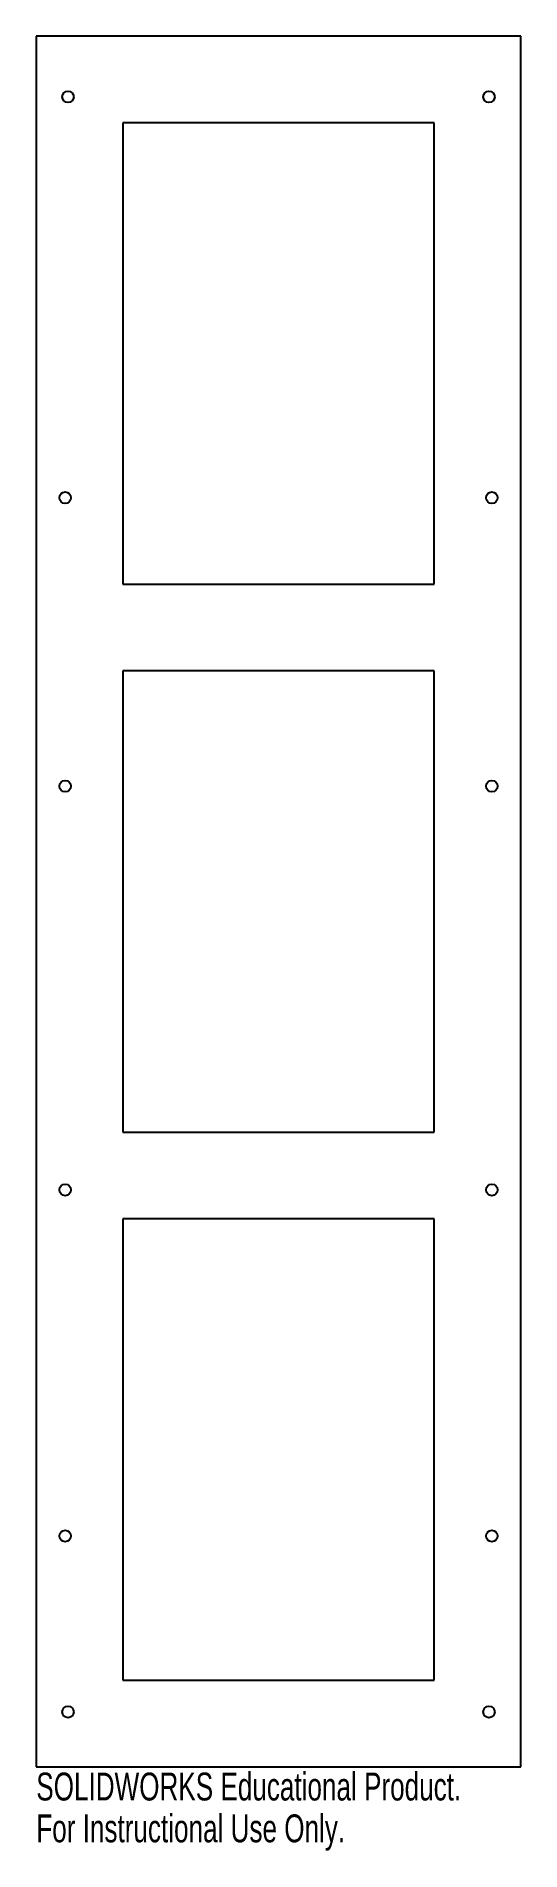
# Model space of a CAD drawing. Header units: millimetres. Extents: x -42 to 42, y -165 to 150.
import ezdxf

# ---------------------------------------------------------------- set-up
doc = ezdxf.new("R2010")
doc.units = ezdxf.units.MM
doc.styles.add('SLDTEXTSTYLE0', font='TXT', dxfattribs={"width": 0.7})

msp = doc.modelspace()

# ---------------------------------------------------------------- linework, layer by layer
at = {"color": 7, "linetype": 'Continuous', "lineweight": 25}
for p, q in [((-42, 150), (-42, -150)), ((42, 150), (-42, 150)), ((42, -150), (42, 150)), ((-27, 135), (-27, 55)), ((27, 135), (-27, 135)), ((27, 55), (27, 135)), ((-27, 55), (27, 55)), ((27, 40), (-27, 40)), ((-27, 40), (-27, -40)), ((27, -40), (27, 40)), ((-27, -40), (27, -40)), ((27, -55), (-27, -55)), ((-27, -55), (-27, -135)), ((27, -135), (27, -55)), ((-27, -135), (27, -135)), ((-42, -150), (42, -150))]:
    msp.add_line(p, q, dxfattribs=at)
for centre in [(-36.5, 139.5), (36.5, 139.5), (-37, 70), (37, 70), (-37, 20), (37, 20), (-37, -50), (37, -50), (-37, -110), (37, -110), (-36.5, -140.5), (36.5, -140.5)]:
    msp.add_circle(centre, 1, dxfattribs=at)

# ---------------------------------------------------------------- texts
at = {"color": 7, "linetype": 'Continuous', "char_height": 4.8336, "attachment_point": 1, "style": 'SLDTEXTSTYLE0'}
for s, insert in [('SOLIDWORKS Educational Product.', (-42, -151.02)), ('For Instructional Use Only.', (-42, -158.27))]:
    msp.add_mtext(s, dxfattribs=dict(at, insert=insert))

doc.saveas('drawing.dxf')
